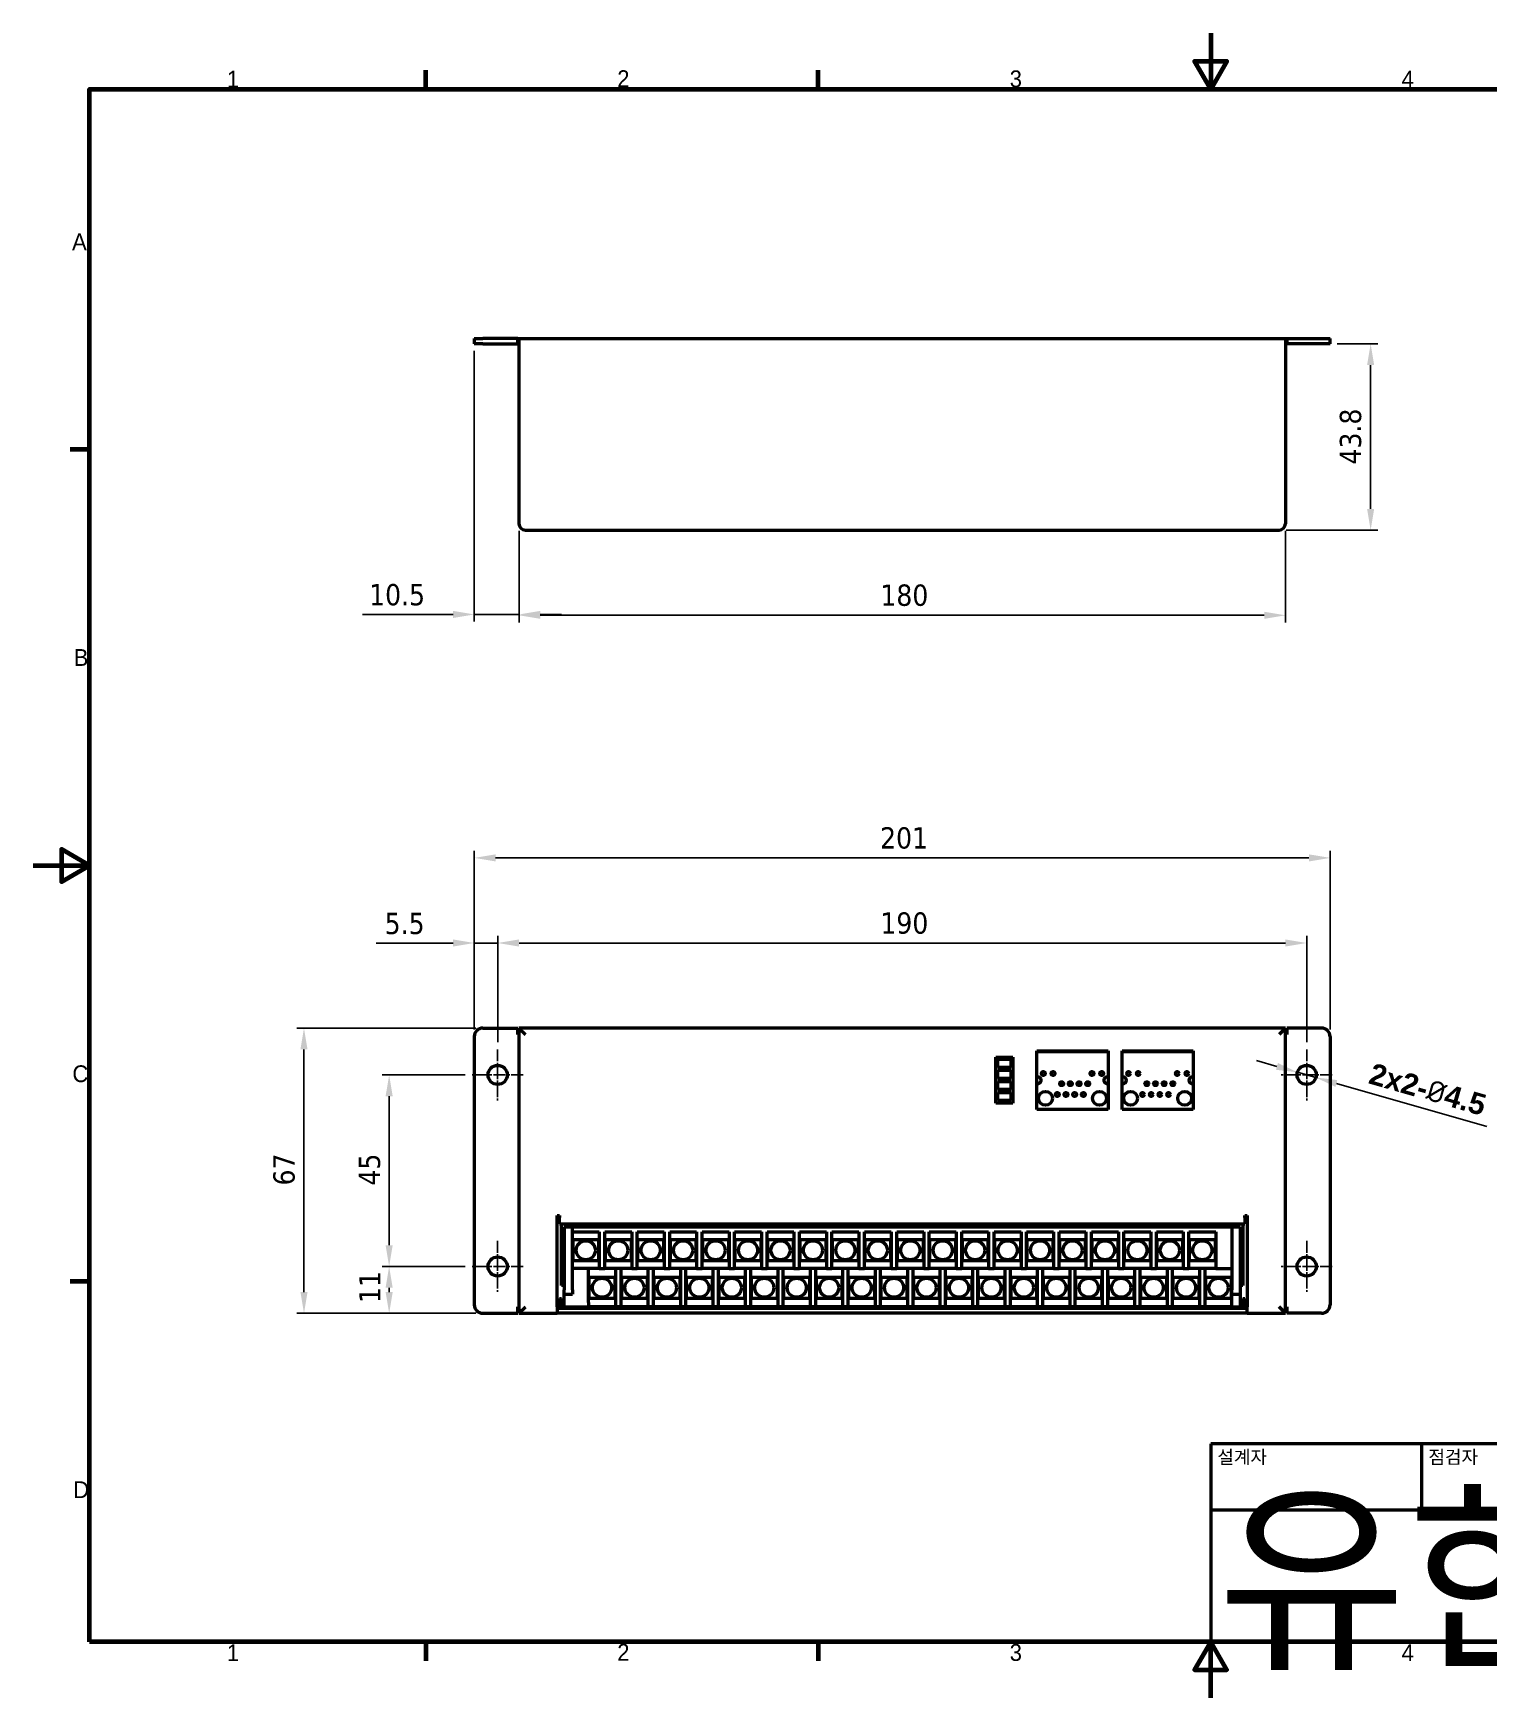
# Model space of a CAD drawing. Header units: millimetres. Extents: x 1765 to 6062, y -417 to 1193.
# Drawn here: x 1765 to 2791, y 20 to 1193 of the extents above; entities that cross this region are included whole.
import ezdxf
from ezdxf.enums import TextEntityAlignment as Align

# ---------------------------------------------------------------- set-up
doc = ezdxf.new("R2018")
doc.units = ezdxf.units.MM
doc.header["$LTSCALE"] = 4
doc.linetypes.add('CENTER2', pattern=[28.575, 19.05, -3.175, 3.175, -3.175])
doc.linetypes.add('CHAIN', pattern=[0.3543, 0.2362, -0.0295, 0.0591, -0.0295])
for name, color, linetype, lineweight in [('경계(ISO)', 7, 'Continuous', 70), ('외형선(ISO)', 7, 'Continuous', 50), ('제목(ISO)', 7, 'Continuous', 50), ('중심 표식(ISO)', 7, 'CENTER2', 25), ('치수(ISO)', 7, 'Continuous', 25)]:
    doc.layers.add(name, color=color, linetype=linetype, lineweight=lineweight)
doc.styles.add('dim', font='', dxfattribs={"height": 15})
doc.styles.get("Standard").update_dxf_attribs({"font": ''})
doc.styles.add('레이블 문자 (JIS)', font='')
doc.styles.add('텍스트 스타일19', font='')
doc.styles.get('dim').set_extended_font_data('Arial', bold=True)
doc.styles.get('Standard').set_extended_font_data('Tahoma')
doc.styles.get('레이블 문자 (JIS)').set_extended_font_data('Gulim')
doc.styles.get('텍스트 스타일19').set_extended_font_data('Tahoma')
doc.dimstyles.new('dim', dxfattribs={"dimtxt": 15, "dimasz": 15, "dimexe": 5, "dimexo": 5, "dimgap": 6, "dimtad": 1, "dimdec": 4, "dimdsep": 46, "dimtxsty": 'Standard', "dimcen": 0.09, "dimclrd": 1, "dimclre": 1, "dimclrt": 256, "dimadec": 4, "dimazin": 2, "dimtfac": 1, "dimtdec": 4, "dimtmove": 0, "dimatfit": 3, "dimfxl": 1, "dimtolj": 1, "dimtzin": 0, "dimarcsym": 0})

# ---------------------------------------------------------------- blocks, each defined once
blk = doc.blocks.new('*D294')
at = {"layer": 'Defpoints', "color": 0}
for p in [(2662.5, 551.6), (2092.5, 476.6), (2662.5, 476.6)]:
    blk.add_point(p, dxfattribs=at)
at = {"layer": '치수(ISO)', "lineweight": -2}
for p, q in [((2092.5, 481.6), (2092.5, 556.6)), ((2107.5, 551.6), (2647.5, 551.6)), ((2662.5, 481.6), (2662.5, 556.6))]:
    blk.add_line(p, q, dxfattribs=at)
at = {"layer": '치수(ISO)'}
for points in [[(2107.5, 554.1), (2107.5, 549.1), (2092.5, 551.6)], [(2647.5, 549.1), (2647.5, 554.1), (2662.5, 551.6)]]:
    blk.add_solid(points, dxfattribs=at)
at = {"layer": '치수(ISO)', "insert": (2362.1, 573.2), "char_height": 15, "attachment_point": 1}
blk.add_mtext('\\A1;190', dxfattribs=at)
blk = doc.blocks.new('*D295')
at = {"layer": 'Defpoints', "color": 0}
for p in [(2076, 551.6), (2076, 485.6), (2092.5, 476.6)]:
    blk.add_point(p, dxfattribs=at)
at = {"layer": '치수(ISO)', "lineweight": -2}
for p, q in [((2061, 551.6), (2006.8, 551.6)), ((2076, 490.6), (2076, 556.6)), ((2092.5, 551.6), (2076, 551.6)), ((2092.5, 481.6), (2092.5, 556.6)), ((2107.5, 551.6), (2122.5, 551.6))]:
    blk.add_line(p, q, dxfattribs=at)
at = {"layer": '치수(ISO)'}
for points in [[(2061, 549.1), (2061, 554.1), (2076, 551.6)], [(2107.5, 554.1), (2107.5, 549.1), (2092.5, 551.6)]]:
    blk.add_solid(points, dxfattribs=at)
at = {"layer": '치수(ISO)', "insert": (2012.8, 572.9), "char_height": 15, "attachment_point": 1}
blk.add_mtext('\\A1;5.5', dxfattribs=at)
blk = doc.blocks.new('*D296')
at = {"layer": 'Defpoints', "color": 0}
for p in [(2074.5, 458.6), (2016, 323.6), (2074.5, 323.6)]:
    blk.add_point(p, dxfattribs=at)
at = {"layer": '치수(ISO)', "lineweight": -2}
for p, q in [((2069.5, 458.6), (2011, 458.6)), ((2016, 443.6), (2016, 338.6)), ((2069.5, 323.6), (2011, 323.6))]:
    blk.add_line(p, q, dxfattribs=at)
at = {"layer": '치수(ISO)'}
for points in [[(2018.5, 443.6), (2013.5, 443.6), (2016, 458.6)], [(2013.5, 338.6), (2018.5, 338.6), (2016, 323.6)]]:
    blk.add_solid(points, dxfattribs=at)
at = {"layer": '치수(ISO)', "insert": (1994.6, 380.6), "char_height": 15, "attachment_point": 1, "rotation": 90}
blk.add_mtext('\\A1;45', dxfattribs=at)
blk = doc.blocks.new('*D297')
at = {"layer": 'Defpoints', "color": 0}
for p in [(2060.2, 323.6), (2016, 290.6), (2082, 290.6)]:
    blk.add_point(p, dxfattribs=at)
at = {"layer": '치수(ISO)', "lineweight": -2}
for p, q in [((2055.2, 323.6), (2011, 323.6)), ((2016, 308.6), (2016, 305.6)), ((2077, 290.6), (2011, 290.6))]:
    blk.add_line(p, q, dxfattribs=at)
at = {"layer": '치수(ISO)'}
for points in [[(2018.5, 308.6), (2013.5, 308.6), (2016, 323.6)], [(2013.5, 305.6), (2018.5, 305.6), (2016, 290.6)]]:
    blk.add_solid(points, dxfattribs=at)
at = {"layer": '치수(ISO)', "insert": (1994.9, 297.8), "char_height": 15, "attachment_point": 1, "rotation": 90}
blk.add_mtext('\\A1;11', dxfattribs=at)
blk = doc.blocks.new('*D298')
at = {"layer": 'Defpoints', "color": 0}
for p in [(2679, 611.6), (2076, 485.6), (2679, 485.6)]:
    blk.add_point(p, dxfattribs=at)
at = {"layer": '치수(ISO)', "lineweight": -2}
for p, q in [((2076, 490.6), (2076, 616.6)), ((2091, 611.6), (2664, 611.6)), ((2679, 490.6), (2679, 616.6))]:
    blk.add_line(p, q, dxfattribs=at)
at = {"layer": '치수(ISO)'}
for points in [[(2091, 614.1), (2091, 609.1), (2076, 611.6)], [(2664, 609.1), (2664, 614.1), (2679, 611.6)]]:
    blk.add_solid(points, dxfattribs=at)
at = {"layer": '치수(ISO)', "insert": (2361.9, 633.2), "char_height": 15, "attachment_point": 1}
blk.add_mtext('\\A1;201', dxfattribs=at)
blk = doc.blocks.new('*D299')
at = {"layer": 'Defpoints', "color": 0}
for p in [(2082, 491.6), (1956, 290.6), (2082, 290.6)]:
    blk.add_point(p, dxfattribs=at)
at = {"layer": '치수(ISO)', "lineweight": -2}
for p, q in [((2077, 491.6), (1951, 491.6)), ((1956, 476.6), (1956, 305.6)), ((2077, 290.6), (1951, 290.6))]:
    blk.add_line(p, q, dxfattribs=at)
at = {"layer": '치수(ISO)'}
for points in [[(1958.5, 476.6), (1953.5, 476.6), (1956, 491.6)], [(1953.5, 305.6), (1958.5, 305.6), (1956, 290.6)]]:
    blk.add_solid(points, dxfattribs=at)
at = {"layer": '치수(ISO)', "insert": (1934.4, 380.7), "char_height": 15, "attachment_point": 1, "rotation": 90}
blk.add_mtext('\\A1;67', dxfattribs=at)
blk = doc.blocks.new('*D300')
at = {"layer": 'Defpoints', "color": 0}
for p in [(2656, 460.5), (2668.9, 456.8)]:
    blk.add_point(p, dxfattribs=at)
at = {"layer": '치수(ISO)', "lineweight": -2}
for p, q in [((2641.5, 464.6), (2627.1, 468.7)), ((2656, 460.5), (2668.9, 456.8)), ((2789.4, 422.2), (2683.4, 452.6))]:
    blk.add_line(p, q, dxfattribs=at)
at = {"layer": '치수(ISO)'}
for points in [[(2640.9, 462.2), (2642.2, 467), (2656, 460.5)], [(2684, 455), (2682.7, 450.2), (2668.9, 456.8)]]:
    blk.add_solid(points, dxfattribs=at)
at = {"layer": '치수(ISO)', "insert": (2709.4, 467.3), "char_height": 15, "attachment_point": 1, "rotation": 343.9988, "style": 'dim'}
blk.add_mtext('\\A1;2x2-{\\fISOCPEUR|b1|i0|c0|p34;%%C}4.5', dxfattribs=at)
blk = doc.blocks.new('*D301')
at = {"layer": 'Defpoints', "color": 0}
for p in [(2107.5, 847.1), (2647.5, 847.1), (2647.5, 782.6)]:
    blk.add_point(p, dxfattribs=at)
at = {"layer": '치수(ISO)', "lineweight": -2}
for p, q in [((2107.5, 842.1), (2107.5, 777.6)), ((2647.5, 842.1), (2647.5, 777.6)), ((2122.5, 782.6), (2632.5, 782.6))]:
    blk.add_line(p, q, dxfattribs=at)
at = {"layer": '치수(ISO)'}
for points in [[(2122.5, 785.1), (2122.5, 780.1), (2107.5, 782.6)], [(2632.5, 780.1), (2632.5, 785.1), (2647.5, 782.6)]]:
    blk.add_solid(points, dxfattribs=at)
at = {"layer": '치수(ISO)', "insert": (2362.1, 804.3), "char_height": 15, "attachment_point": 1}
blk.add_mtext('\\A1;180', dxfattribs=at)
blk = doc.blocks.new('*D302')
at = {"layer": 'Defpoints', "color": 0}
for p in [(2679, 974), (2643, 842.6), (2707.5, 842.6)]:
    blk.add_point(p, dxfattribs=at)
at = {"layer": '치수(ISO)', "lineweight": -2}
for p, q in [((2684, 974), (2712.5, 974)), ((2707.5, 959), (2707.5, 857.6)), ((2648, 842.6), (2712.5, 842.6))]:
    blk.add_line(p, q, dxfattribs=at)
at = {"layer": '치수(ISO)'}
for points in [[(2710, 959), (2705, 959), (2707.5, 974)], [(2705, 857.6), (2710, 857.6), (2707.5, 842.6)]]:
    blk.add_solid(points, dxfattribs=at)
at = {"layer": '치수(ISO)', "insert": (2685.8, 888.9), "char_height": 15, "attachment_point": 1, "rotation": 90}
blk.add_mtext('\\A1;43.8', dxfattribs=at)
blk = doc.blocks.new('*D305')
at = {"layer": 'Defpoints', "color": 0}
for p in [(2076, 974), (2107.5, 847.1), (2107.5, 783.2)]:
    blk.add_point(p, dxfattribs=at)
at = {"layer": '치수(ISO)', "lineweight": -2}
for p, q in [((2076, 969), (2076, 778.2)), ((2107.5, 842.1), (2107.5, 778.2)), ((2061, 783.2), (1997.3, 783.2)), ((2076, 783.2), (2107.5, 783.2)), ((2122.5, 783.2), (2137.5, 783.2))]:
    blk.add_line(p, q, dxfattribs=at)
at = {"layer": '치수(ISO)'}
for points in [[(2061, 780.7), (2061, 785.7), (2076, 783.2)], [(2122.5, 785.7), (2122.5, 780.7), (2107.5, 783.2)]]:
    blk.add_solid(points, dxfattribs=at)
at = {"layer": '치수(ISO)', "insert": (2021.6, 797), "char_height": 15, "attachment_point": 5}
blk.add_mtext('\\A1;10.5', dxfattribs=at)
blk = doc.blocks.new('경계 Default Border')
at = {"layer": '경계(ISO)'}
for p, q in [((70, 287), (70, 290.4)), ((140, 287), (140, 290.4)), ((280, 287), (280, 290.4)), ((350, 287), (350, 290.4)), ((10, 222.75), (6.6, 222.75)), ((410, 222.75), (413.4, 222.75)), ((10, 74.25), (6.6, 74.25)), ((410, 74.25), (413.4, 74.25)), ((70, 10), (70, 6.6)), ((140, 10), (140, 6.6)), ((280, 10), (280, 6.6)), ((350, 10), (350, 6.6))]:
    blk.add_line(p, q, dxfattribs=at)
at = {"layer": '경계(ISO)', "flags": 128}
for points in [[(210, 297), (210, 287), (207.11, 292), (212.89, 292), (210, 287)], [(10, 10), (10, 287), (410, 287), (410, 10), (10, 10)], [(0, 148.5), (10, 148.5), (5, 151.39), (5, 145.61), (10, 148.5)], [(420, 148.5), (410, 148.5), (415, 151.39), (415, 145.61), (410, 148.5)], [(210, 0), (210, 10), (207.11, 5), (212.89, 5), (210, 10)]]:
    blk.add_lwpolyline(points, dxfattribs=at)
at = {"layer": '경계(ISO)', "char_height": 3, "attachment_point": 7, "style": '레이블 문자 (JIS)'}
for s, insert in [('1', (34.54, 287.33)), ('2', (104.15, 287.4)), ('3', (174.15, 287.33)), ('4', (244.04, 287.33)), ('5', (314.13, 287.33)), ('6', (384.15, 287.33)), ('A', (6.91, 258.29)), ('A', (410.71, 258.29)), ('B', (7.21, 184.12)), ('B', (411.01, 184.12)), ('C', (6.97, 109.8)), ('C', (410.77, 109.8)), ('D', (7.12, 35.62)), ('D', (410.92, 35.62)), ('1', (34.54, 6.53)), ('2', (104.15, 6.6)), ('3', (174.15, 6.53)), ('4', (244.04, 6.53)), ('5', (314.13, 6.53)), ('6', (384.15, 6.53))]:
    blk.add_mtext(s, dxfattribs=dict(at, insert=insert))
blk = doc.blocks.new('제목 블록 ISO')
at = {"layer": '제목(ISO)'}
for p, q in [((270.07, 130), (100.07, 130)), ((100.07, 130), (100.07, 100)), ((132.07, 120), (132.07, 130)), ((100.07, 120), (270.07, 120)), ((100.07, 100), (270.07, 100))]:
    blk.add_line(p, q, dxfattribs=at)
at = {"layer": '제목(ISO)', "style": '텍스트 스타일19'}
for s, p in [('설계자', (101.07, 129)), ('점검자', (133.07, 129))]:
    blk.add_text(s, height=2, dxfattribs=at).set_placement(p, align=Align.TOP_LEFT)
at = {"layer": '제목(ISO)', "lineweight": 30, "flags": 104}
for tag, height, p in [('점검자', 3.5, (133.07, 121)), ('엔지니어링_승인자', 3.5, (158.07, 121)), ('작성자', 2.49, (100.84, 122.53)), ('작성_날짜', 2.49, (220.89, 121.88))]:
    blk.add_attdef(tag, text='', height=height, dxfattribs=at).set_placement(p, align=Align.BOTTOM_LEFT)
blk.add_attdef('엔지니어링_승인_날짜', text='', height=2.49, dxfattribs=at).set_placement((196.07, 121), align=Align.BOTTOM_RIGHT)
for tag, p in [('제목', (222.57, 115)), ('회사', (137.41, 109.96)), ('리비전_번호', (242.57, 103.5))]:
    blk.add_attdef(tag, text='', height=3.5, dxfattribs=at).set_placement(p, align=Align.MIDDLE_CENTER)
blk.add_attdef('부품_번호', text='', height=3.5, dxfattribs=at).set_placement((176.07, 105), align=Align.MIDDLE_LEFT)

msp = doc.modelspace()

# ---------------------------------------------------------------- linework, layer by layer
at = {"layer": '외형선(ISO)', "color": 0}
for p, q in [((2075.95029, 977.61445), (2081.95029, 977.61445)), ((2075.95029, 977.61445), (2075.95029, 974.01445)), ((2081.95029, 974.01445), (2075.95029, 974.01445)), ((2106.55029, 977.61445), (2081.95029, 977.61445)), ((2081.95029, 974.01445), (2106.55029, 974.01445)), ((2106.55029, 977.61445), (2107.45029, 977.61445)), ((2106.55029, 974.01445), (2106.55029, 977.61445)), ((2107.45029, 974.01445), (2106.55029, 974.01445)), ((2107.45029, 977.61445), (2107.45029, 847.11445)), ((2107.45029, 977.61445), (2647.45029, 977.61445)), ((2647.45029, 977.61445), (2648.35029, 977.61445)), ((2647.45029, 977.61445), (2647.45029, 847.11445)), ((2648.35029, 974.01445), (2647.45029, 974.01445)), ((2648.35029, 977.61445), (2672.95029, 977.61445)), ((2648.35029, 977.61445), (2648.35029, 974.01445)), ((2672.95029, 974.01445), (2648.35029, 974.01445)), ((2672.95029, 977.61445), (2678.95029, 977.61445)), ((2678.95029, 974.01445), (2672.95029, 974.01445)), ((2678.95029, 974.01445), (2678.95029, 977.61445)), ((2111.95029, 842.61445), (2642.95029, 842.61445)), ((2075.95029, 485.61445), (2075.95029, 296.61445)), ((2081.95029, 491.61445), (2106.55029, 491.61445)), ((2106.55029, 487.11445), (2106.55029, 491.61445)), ((2107.45029, 487.11445), (2106.55029, 487.11445)), ((2107.45029, 491.61445), (2107.45029, 290.61445)), ((2107.45029, 491.61445), (2111.95029, 487.11445)), ((2647.45029, 491.61445), (2107.45029, 491.61445)), ((2647.45029, 491.61445), (2642.95029, 487.11445)), ((2647.45029, 290.61445), (2647.45029, 491.61445)), ((2648.35029, 487.11445), (2647.45029, 487.11445)), ((2672.95029, 491.61445), (2648.35029, 491.61445)), ((2648.35029, 491.61445), (2648.35029, 487.11445)), ((2678.95029, 485.61445), (2678.95029, 296.61445)), ((2443.45029, 471.15445), (2455.45029, 471.15445)), ((2443.45029, 438.75445), (2443.45029, 471.15445)), ((2444.80029, 469.65445), (2454.10029, 469.65445)), ((2444.80029, 463.95445), (2444.80029, 469.65445)), ((2454.10029, 469.65445), (2454.10029, 463.95445)), ((2455.45029, 471.15445), (2455.45029, 438.75445)), ((2472.40029, 475.65445), (2522.50029, 475.65445)), ((2472.40029, 434.25445), (2472.40029, 475.65445)), ((2472.40029, 475.11445), (2522.50029, 475.11445)), ((2522.50029, 475.65445), (2522.50029, 434.25445)), ((2532.40029, 475.65445), (2582.50029, 475.65445)), ((2532.40029, 434.25445), (2532.40029, 475.65445)), ((2532.40029, 475.11445), (2582.50029, 475.11445)), ((2582.50029, 475.65445), (2582.50029, 434.25445)), ((2454.10029, 463.95445), (2444.80029, 463.95445)), ((2444.80029, 461.85445), (2454.10029, 461.85445)), ((2444.80029, 456.15445), (2444.80029, 461.85445)), ((2454.10029, 461.85445), (2454.10029, 456.15445)), ((2454.10029, 456.15445), (2444.80029, 456.15445)), ((2444.80029, 454.05445), (2454.10029, 454.05445)), ((2444.80029, 448.35445), (2444.80029, 454.05445)), ((2454.10029, 448.35445), (2444.80029, 448.35445)), ((2444.80029, 446.25445), (2454.10029, 446.25445)), ((2444.80029, 440.55445), (2444.80029, 446.25445)), ((2454.10029, 454.05445), (2454.10029, 448.35445)), ((2454.10029, 446.25445), (2454.10029, 440.55445)), ((2455.45029, 438.75445), (2443.45029, 438.75445)), ((2454.10029, 440.55445), (2444.80029, 440.55445)), ((2522.50029, 434.25445), (2472.40029, 434.25445)), ((2582.50029, 434.25445), (2532.40029, 434.25445)), ((2134.45029, 359.61445), (2135.95029, 359.61445)), ((2134.45029, 295.11445), (2134.45029, 359.61445)), ((2135.95029, 359.61445), (2135.95029, 358.11445)), ((2135.95029, 353.61445), (2135.95029, 358.11445)), ((2135.95029, 353.61445), (2618.95029, 353.61445)), ((2137.45029, 310.11445), (2137.45029, 353.61445)), ((2617.45029, 353.61445), (2617.45029, 310.11445)), ((2618.95029, 358.11445), (2618.95029, 359.61445)), ((2618.95029, 359.61445), (2620.45029, 359.61445)), ((2618.95029, 358.11445), (2618.95029, 353.61445)), ((2620.45029, 359.61445), (2620.45029, 295.11445)), ((2139.26529, 351.51445), (2139.26529, 307.11445)), ((2139.26529, 351.51445), (2145.11529, 351.51445)), ((2145.11529, 307.11445), (2145.11529, 351.51445)), ((2145.11529, 351.51445), (2609.78529, 351.51445)), ((2145.11529, 347.91445), (2164.01529, 347.91445)), ((2145.56529, 342.51445), (2163.56529, 342.51445)), ((2145.56529, 327.51445), (2145.56529, 342.51445)), ((2163.56529, 342.51445), (2163.56529, 327.51445)), ((2164.01529, 347.91445), (2164.01529, 322.11445)), ((2167.97529, 322.11445), (2167.97529, 347.91445)), ((2167.97529, 347.91445), (2186.87529, 347.91445)), ((2168.42529, 342.51445), (2186.42529, 342.51445)), ((2168.42529, 327.51445), (2168.42529, 342.51445)), ((2186.42529, 342.51445), (2186.42529, 327.51445)), ((2186.87529, 347.91445), (2186.87529, 322.11445)), ((2190.83529, 322.11445), (2190.83529, 347.91445)), ((2190.83529, 347.91445), (2209.73529, 347.91445)), ((2191.28529, 342.51445), (2209.28529, 342.51445)), ((2191.28529, 327.51445), (2191.28529, 342.51445)), ((2209.28529, 342.51445), (2209.28529, 327.51445)), ((2209.73529, 347.91445), (2209.73529, 322.11445)), ((2213.69529, 322.11445), (2213.69529, 347.91445)), ((2213.69529, 347.91445), (2232.59529, 347.91445)), ((2214.14529, 342.51445), (2232.14529, 342.51445)), ((2214.14529, 327.51445), (2214.14529, 342.51445)), ((2232.14529, 342.51445), (2232.14529, 327.51445)), ((2232.59529, 347.91445), (2232.59529, 322.11445)), ((2236.55529, 322.11445), (2236.55529, 347.91445)), ((2236.55529, 347.91445), (2255.45529, 347.91445)), ((2237.00529, 342.51445), (2255.00529, 342.51445)), ((2237.00529, 327.51445), (2237.00529, 342.51445)), ((2255.00529, 342.51445), (2255.00529, 327.51445)), ((2255.45529, 347.91445), (2255.45529, 322.11445)), ((2259.41529, 322.11445), (2259.41529, 347.91445)), ((2259.41529, 347.91445), (2278.31529, 347.91445)), ((2259.86529, 342.51445), (2277.86529, 342.51445)), ((2259.86529, 327.51445), (2259.86529, 342.51445)), ((2277.86529, 342.51445), (2277.86529, 327.51445)), ((2278.31529, 347.91445), (2278.31529, 322.11445)), ((2282.27529, 322.11445), (2282.27529, 347.91445)), ((2282.27529, 347.91445), (2301.17529, 347.91445)), ((2282.72529, 342.51445), (2300.72529, 342.51445)), ((2282.72529, 327.51445), (2282.72529, 342.51445)), ((2300.72529, 342.51445), (2300.72529, 327.51445)), ((2301.17529, 347.91445), (2301.17529, 322.11445)), ((2305.13529, 322.11445), (2305.13529, 347.91445)), ((2305.13529, 347.91445), (2324.03529, 347.91445)), ((2305.58529, 342.51445), (2323.58529, 342.51445)), ((2305.58529, 327.51445), (2305.58529, 342.51445)), ((2323.58529, 342.51445), (2323.58529, 327.51445)), ((2324.03529, 347.91445), (2324.03529, 322.11445)), ((2327.99529, 322.11445), (2327.99529, 347.91445)), ((2327.99529, 347.91445), (2346.89529, 347.91445)), ((2328.44529, 342.51445), (2346.44529, 342.51445)), ((2328.44529, 327.51445), (2328.44529, 342.51445)), ((2346.44529, 342.51445), (2346.44529, 327.51445)), ((2346.89529, 347.91445), (2346.89529, 322.11445)), ((2350.85529, 322.11445), (2350.85529, 347.91445)), ((2350.85529, 347.91445), (2369.75529, 347.91445)), ((2351.30529, 342.51445), (2369.30529, 342.51445)), ((2351.30529, 327.51445), (2351.30529, 342.51445)), ((2369.30529, 342.51445), (2369.30529, 327.51445)), ((2369.75529, 347.91445), (2369.75529, 322.11445)), ((2373.71529, 322.11445), (2373.71529, 347.91445)), ((2373.71529, 347.91445), (2392.61529, 347.91445)), ((2374.16529, 342.51445), (2392.16529, 342.51445)), ((2374.16529, 327.51445), (2374.16529, 342.51445)), ((2392.16529, 342.51445), (2392.16529, 327.51445)), ((2392.61529, 347.91445), (2392.61529, 322.11445)), ((2396.57529, 322.11445), (2396.57529, 347.91445)), ((2396.57529, 347.91445), (2415.47529, 347.91445)), ((2397.02529, 342.51445), (2415.02529, 342.51445)), ((2397.02529, 327.51445), (2397.02529, 342.51445)), ((2415.02529, 342.51445), (2415.02529, 327.51445)), ((2415.47529, 347.91445), (2415.47529, 322.11445)), ((2419.43529, 322.11445), (2419.43529, 347.91445)), ((2419.43529, 347.91445), (2438.33529, 347.91445)), ((2419.88529, 342.51445), (2437.88529, 342.51445)), ((2419.88529, 327.51445), (2419.88529, 342.51445)), ((2437.88529, 342.51445), (2437.88529, 327.51445)), ((2438.33529, 347.91445), (2438.33529, 322.11445)), ((2442.29529, 322.11445), (2442.29529, 347.91445)), ((2442.29529, 347.91445), (2461.19529, 347.91445)), ((2442.74529, 342.51445), (2460.74529, 342.51445)), ((2442.74529, 327.51445), (2442.74529, 342.51445)), ((2460.74529, 342.51445), (2460.74529, 327.51445)), ((2461.19529, 347.91445), (2461.19529, 322.11445)), ((2465.15529, 322.11445), (2465.15529, 347.91445)), ((2465.15529, 347.91445), (2484.05529, 347.91445)), ((2465.60529, 342.51445), (2483.60529, 342.51445)), ((2465.60529, 327.51445), (2465.60529, 342.51445)), ((2483.60529, 342.51445), (2483.60529, 327.51445)), ((2484.05529, 347.91445), (2484.05529, 322.11445)), ((2488.01529, 322.11445), (2488.01529, 347.91445)), ((2488.01529, 347.91445), (2506.91529, 347.91445)), ((2488.46529, 342.51445), (2506.46529, 342.51445)), ((2488.46529, 327.51445), (2488.46529, 342.51445)), ((2506.46529, 342.51445), (2506.46529, 327.51445)), ((2506.91529, 347.91445), (2506.91529, 322.11445)), ((2510.87529, 322.11445), (2510.87529, 347.91445)), ((2510.87529, 347.91445), (2529.77529, 347.91445)), ((2511.32529, 342.51445), (2529.32529, 342.51445)), ((2511.32529, 327.51445), (2511.32529, 342.51445)), ((2529.32529, 342.51445), (2529.32529, 327.51445)), ((2529.77529, 347.91445), (2529.77529, 322.11445)), ((2533.73529, 322.11445), (2533.73529, 347.91445)), ((2533.73529, 347.91445), (2552.63529, 347.91445)), ((2534.18529, 342.51445), (2552.18529, 342.51445)), ((2534.18529, 327.51445), (2534.18529, 342.51445)), ((2552.18529, 342.51445), (2552.18529, 327.51445)), ((2552.63529, 347.91445), (2552.63529, 322.11445)), ((2556.59529, 322.11445), (2556.59529, 347.91445)), ((2556.59529, 347.91445), (2575.49529, 347.91445)), ((2557.04529, 342.51445), (2575.04529, 342.51445)), ((2557.04529, 327.51445), (2557.04529, 342.51445)), ((2575.04529, 342.51445), (2575.04529, 327.51445)), ((2575.49529, 347.91445), (2575.49529, 322.11445)), ((2579.45529, 322.11445), (2579.45529, 347.91445)), ((2579.45529, 347.91445), (2598.35529, 347.91445)), ((2579.90529, 342.51445), (2597.90529, 342.51445)), ((2579.90529, 327.51445), (2579.90529, 342.51445)), ((2597.90529, 342.51445), (2597.90529, 327.51445)), ((2598.35529, 347.91445), (2598.35529, 322.11445)), ((2609.78529, 351.51445), (2609.78529, 307.11445)), ((2609.78529, 351.51445), (2615.63529, 351.51445)), ((2615.63529, 351.51445), (2615.63529, 307.11445)), ((2164.01529, 322.11445), (2145.11529, 322.11445)), ((2163.56529, 327.51445), (2145.56529, 327.51445)), ((2156.54529, 298.11445), (2156.54529, 322.11445)), ((2164.01529, 322.11445), (2167.97529, 322.11445)), ((2186.87529, 322.11445), (2167.97529, 322.11445)), ((2186.42529, 327.51445), (2168.42529, 327.51445)), ((2175.44529, 322.11445), (2175.44529, 295.11445)), ((2179.40529, 295.11445), (2179.40529, 322.11445)), ((2186.87529, 322.11445), (2190.83529, 322.11445)), ((2209.73529, 322.11445), (2190.83529, 322.11445)), ((2209.28529, 327.51445), (2191.28529, 327.51445)), ((2198.30529, 322.11445), (2198.30529, 295.11445)), ((2202.26529, 295.11445), (2202.26529, 322.11445)), ((2209.73529, 322.11445), (2213.69529, 322.11445)), ((2232.59529, 322.11445), (2213.69529, 322.11445)), ((2232.14529, 327.51445), (2214.14529, 327.51445)), ((2221.16529, 322.11445), (2221.16529, 295.11445)), ((2225.12529, 295.11445), (2225.12529, 322.11445)), ((2232.59529, 322.11445), (2236.55529, 322.11445)), ((2255.45529, 322.11445), (2236.55529, 322.11445)), ((2255.00529, 327.51445), (2237.00529, 327.51445)), ((2244.02529, 322.11445), (2244.02529, 295.11445)), ((2247.98529, 295.11445), (2247.98529, 322.11445)), ((2255.45529, 322.11445), (2259.41529, 322.11445)), ((2278.31529, 322.11445), (2259.41529, 322.11445)), ((2277.86529, 327.51445), (2259.86529, 327.51445)), ((2266.88529, 322.11445), (2266.88529, 295.11445)), ((2270.84529, 295.11445), (2270.84529, 322.11445)), ((2278.31529, 322.11445), (2282.27529, 322.11445)), ((2301.17529, 322.11445), (2282.27529, 322.11445)), ((2300.72529, 327.51445), (2282.72529, 327.51445)), ((2289.74529, 322.11445), (2289.74529, 295.11445)), ((2293.70529, 295.11445), (2293.70529, 322.11445)), ((2301.17529, 322.11445), (2305.13529, 322.11445)), ((2324.03529, 322.11445), (2305.13529, 322.11445)), ((2323.58529, 327.51445), (2305.58529, 327.51445)), ((2312.60529, 322.11445), (2312.60529, 295.11445)), ((2316.56529, 295.11445), (2316.56529, 322.11445)), ((2324.03529, 322.11445), (2327.99529, 322.11445)), ((2346.89529, 322.11445), (2327.99529, 322.11445)), ((2346.44529, 327.51445), (2328.44529, 327.51445)), ((2335.46529, 322.11445), (2335.46529, 295.11445)), ((2339.42529, 295.11445), (2339.42529, 322.11445)), ((2346.89529, 322.11445), (2350.85529, 322.11445)), ((2369.75529, 322.11445), (2350.85529, 322.11445)), ((2369.30529, 327.51445), (2351.30529, 327.51445)), ((2358.32529, 322.11445), (2358.32529, 295.11445)), ((2362.28529, 295.11445), (2362.28529, 322.11445)), ((2369.75529, 322.11445), (2373.71529, 322.11445)), ((2392.61529, 322.11445), (2373.71529, 322.11445)), ((2392.16529, 327.51445), (2374.16529, 327.51445)), ((2381.18529, 322.11445), (2381.18529, 295.11445)), ((2385.14529, 295.11445), (2385.14529, 322.11445)), ((2392.61529, 322.11445), (2396.57529, 322.11445)), ((2415.47529, 322.11445), (2396.57529, 322.11445)), ((2415.02529, 327.51445), (2397.02529, 327.51445)), ((2404.04529, 322.11445), (2404.04529, 295.11445)), ((2408.00529, 295.11445), (2408.00529, 322.11445)), ((2415.47529, 322.11445), (2419.43529, 322.11445)), ((2438.33529, 322.11445), (2419.43529, 322.11445)), ((2437.88529, 327.51445), (2419.88529, 327.51445)), ((2426.90529, 322.11445), (2426.90529, 295.11445)), ((2430.86529, 295.11445), (2430.86529, 322.11445)), ((2438.33529, 322.11445), (2442.29529, 322.11445)), ((2461.19529, 322.11445), (2442.29529, 322.11445)), ((2460.74529, 327.51445), (2442.74529, 327.51445)), ((2449.76529, 322.11445), (2449.76529, 295.11445)), ((2453.72529, 295.11445), (2453.72529, 322.11445)), ((2461.19529, 322.11445), (2465.15529, 322.11445)), ((2484.05529, 322.11445), (2465.15529, 322.11445)), ((2483.60529, 327.51445), (2465.60529, 327.51445)), ((2472.62529, 322.11445), (2472.62529, 295.11445)), ((2476.58529, 295.11445), (2476.58529, 322.11445)), ((2484.05529, 322.11445), (2488.01529, 322.11445)), ((2506.91529, 322.11445), (2488.01529, 322.11445)), ((2506.46529, 327.51445), (2488.46529, 327.51445)), ((2495.48529, 322.11445), (2495.48529, 295.11445)), ((2499.44529, 295.11445), (2499.44529, 322.11445)), ((2506.91529, 322.11445), (2510.87529, 322.11445)), ((2529.77529, 322.11445), (2510.87529, 322.11445)), ((2529.32529, 327.51445), (2511.32529, 327.51445)), ((2518.34529, 322.11445), (2518.34529, 295.11445)), ((2522.30529, 295.11445), (2522.30529, 322.11445)), ((2529.77529, 322.11445), (2533.73529, 322.11445)), ((2552.63529, 322.11445), (2533.73529, 322.11445)), ((2552.18529, 327.51445), (2534.18529, 327.51445)), ((2541.20529, 322.11445), (2541.20529, 295.11445)), ((2545.16529, 295.11445), (2545.16529, 322.11445)), ((2552.63529, 322.11445), (2556.59529, 322.11445)), ((2575.49529, 322.11445), (2556.59529, 322.11445)), ((2575.04529, 327.51445), (2557.04529, 327.51445)), ((2564.06529, 322.11445), (2564.06529, 295.11445)), ((2568.02529, 295.11445), (2568.02529, 322.11445)), ((2575.49529, 322.11445), (2579.45529, 322.11445)), ((2598.35529, 322.11445), (2579.45529, 322.11445)), ((2597.90529, 327.51445), (2579.90529, 327.51445)), ((2586.92529, 322.11445), (2586.92529, 295.11445)), ((2590.88529, 295.11445), (2590.88529, 322.11445)), ((2598.35529, 322.11445), (2609.78529, 322.11445)), ((2139.26529, 310.11445), (2137.45029, 310.11445)), ((2139.26529, 304.11445), (2139.26529, 307.11445)), ((2145.11529, 307.11445), (2145.11529, 304.11445)), ((2156.99529, 301.11445), (2156.99529, 316.11445)), ((2156.99529, 316.11445), (2174.99529, 316.11445)), ((2174.99529, 316.11445), (2174.99529, 301.11445)), ((2179.85529, 301.11445), (2179.85529, 316.11445)), ((2179.85529, 316.11445), (2197.85529, 316.11445)), ((2197.85529, 316.11445), (2197.85529, 301.11445)), ((2202.71529, 301.11445), (2202.71529, 316.11445)), ((2202.71529, 316.11445), (2220.71529, 316.11445)), ((2220.71529, 316.11445), (2220.71529, 301.11445)), ((2225.57529, 301.11445), (2225.57529, 316.11445)), ((2225.57529, 316.11445), (2243.57529, 316.11445)), ((2243.57529, 316.11445), (2243.57529, 301.11445)), ((2248.43529, 301.11445), (2248.43529, 316.11445)), ((2248.43529, 316.11445), (2266.43529, 316.11445)), ((2266.43529, 316.11445), (2266.43529, 301.11445)), ((2271.29529, 301.11445), (2271.29529, 316.11445)), ((2271.29529, 316.11445), (2289.29529, 316.11445)), ((2289.29529, 316.11445), (2289.29529, 301.11445)), ((2294.15529, 301.11445), (2294.15529, 316.11445)), ((2294.15529, 316.11445), (2312.15529, 316.11445)), ((2312.15529, 316.11445), (2312.15529, 301.11445)), ((2317.01529, 301.11445), (2317.01529, 316.11445)), ((2317.01529, 316.11445), (2335.01529, 316.11445)), ((2335.01529, 316.11445), (2335.01529, 301.11445)), ((2339.87529, 301.11445), (2339.87529, 316.11445)), ((2339.87529, 316.11445), (2357.87529, 316.11445)), ((2357.87529, 316.11445), (2357.87529, 301.11445)), ((2362.73529, 301.11445), (2362.73529, 316.11445)), ((2362.73529, 316.11445), (2380.73529, 316.11445)), ((2380.73529, 316.11445), (2380.73529, 301.11445)), ((2385.59529, 301.11445), (2385.59529, 316.11445)), ((2385.59529, 316.11445), (2403.59529, 316.11445)), ((2403.59529, 316.11445), (2403.59529, 301.11445)), ((2408.45529, 301.11445), (2408.45529, 316.11445)), ((2408.45529, 316.11445), (2426.45529, 316.11445)), ((2426.45529, 316.11445), (2426.45529, 301.11445)), ((2431.31529, 301.11445), (2431.31529, 316.11445)), ((2431.31529, 316.11445), (2449.31529, 316.11445)), ((2449.31529, 316.11445), (2449.31529, 301.11445)), ((2454.17529, 301.11445), (2454.17529, 316.11445)), ((2454.17529, 316.11445), (2472.17529, 316.11445)), ((2472.17529, 316.11445), (2472.17529, 301.11445)), ((2477.03529, 301.11445), (2477.03529, 316.11445)), ((2477.03529, 316.11445), (2495.03529, 316.11445)), ((2495.03529, 316.11445), (2495.03529, 301.11445)), ((2499.89529, 301.11445), (2499.89529, 316.11445)), ((2499.89529, 316.11445), (2517.89529, 316.11445)), ((2517.89529, 316.11445), (2517.89529, 301.11445)), ((2522.75529, 301.11445), (2522.75529, 316.11445)), ((2522.75529, 316.11445), (2540.75529, 316.11445)), ((2540.75529, 316.11445), (2540.75529, 301.11445)), ((2545.61529, 301.11445), (2545.61529, 316.11445)), ((2545.61529, 316.11445), (2563.61529, 316.11445)), ((2563.61529, 316.11445), (2563.61529, 301.11445)), ((2568.47529, 301.11445), (2568.47529, 316.11445)), ((2568.47529, 316.11445), (2586.47529, 316.11445)), ((2586.47529, 316.11445), (2586.47529, 301.11445)), ((2591.33529, 301.11445), (2591.33529, 316.11445)), ((2591.33529, 316.11445), (2609.33529, 316.11445)), ((2609.33529, 316.11445), (2609.33529, 301.11445)), ((2609.78529, 304.11445), (2609.78529, 307.11445)), ((2617.45029, 310.11445), (2615.63529, 310.11445)), ((2615.63529, 307.11445), (2615.63529, 304.11445)), ((2106.55029, 295.11445), (2107.45029, 295.11445)), ((2106.55029, 290.61445), (2106.55029, 295.11445)), ((2107.45029, 290.61445), (2111.95029, 295.11445)), ((2134.45029, 295.11445), (2135.95029, 295.11445)), ((2134.45029, 295.11445), (2134.45029, 290.61445)), ((2134.45029, 294.21445), (2620.45029, 294.21445)), ((2135.95029, 295.11445), (2135.95029, 301.11445)), ((2135.95029, 301.11445), (2137.45029, 301.11445)), ((2137.45029, 301.11445), (2137.45029, 298.71445)), ((2137.45029, 298.71445), (2139.26529, 298.71445)), ((2137.45029, 298.71445), (2137.45029, 295.11445)), ((2139.26529, 295.11445), (2137.45029, 295.11445)), ((2139.26529, 304.11445), (2145.11529, 304.11445)), ((2139.26529, 298.11445), (2139.26529, 304.11445)), ((2139.26529, 295.11445), (2139.26529, 298.11445)), ((2139.26529, 295.11445), (2156.54529, 295.11445)), ((2156.54529, 298.11445), (2156.54529, 295.11445)), ((2175.44529, 295.11445), (2156.54529, 295.11445)), ((2174.99529, 301.11445), (2156.99529, 301.11445)), ((2179.40529, 295.11445), (2175.44529, 295.11445)), ((2198.30529, 295.11445), (2179.40529, 295.11445)), ((2197.85529, 301.11445), (2179.85529, 301.11445)), ((2202.26529, 295.11445), (2198.30529, 295.11445)), ((2221.16529, 295.11445), (2202.26529, 295.11445)), ((2220.71529, 301.11445), (2202.71529, 301.11445)), ((2225.12529, 295.11445), (2221.16529, 295.11445)), ((2244.02529, 295.11445), (2225.12529, 295.11445)), ((2243.57529, 301.11445), (2225.57529, 301.11445)), ((2247.98529, 295.11445), (2244.02529, 295.11445)), ((2266.88529, 295.11445), (2247.98529, 295.11445)), ((2266.43529, 301.11445), (2248.43529, 301.11445)), ((2270.84529, 295.11445), (2266.88529, 295.11445)), ((2289.74529, 295.11445), (2270.84529, 295.11445)), ((2289.29529, 301.11445), (2271.29529, 301.11445)), ((2293.70529, 295.11445), (2289.74529, 295.11445)), ((2312.60529, 295.11445), (2293.70529, 295.11445)), ((2312.15529, 301.11445), (2294.15529, 301.11445)), ((2316.56529, 295.11445), (2312.60529, 295.11445)), ((2335.46529, 295.11445), (2316.56529, 295.11445)), ((2335.01529, 301.11445), (2317.01529, 301.11445)), ((2339.42529, 295.11445), (2335.46529, 295.11445)), ((2358.32529, 295.11445), (2339.42529, 295.11445)), ((2357.87529, 301.11445), (2339.87529, 301.11445)), ((2362.28529, 295.11445), (2358.32529, 295.11445)), ((2381.18529, 295.11445), (2362.28529, 295.11445)), ((2380.73529, 301.11445), (2362.73529, 301.11445)), ((2385.14529, 295.11445), (2381.18529, 295.11445)), ((2404.04529, 295.11445), (2385.14529, 295.11445)), ((2403.59529, 301.11445), (2385.59529, 301.11445)), ((2408.00529, 295.11445), (2404.04529, 295.11445)), ((2426.90529, 295.11445), (2408.00529, 295.11445)), ((2426.45529, 301.11445), (2408.45529, 301.11445)), ((2430.86529, 295.11445), (2426.90529, 295.11445)), ((2449.76529, 295.11445), (2430.86529, 295.11445)), ((2449.31529, 301.11445), (2431.31529, 301.11445)), ((2453.72529, 295.11445), (2449.76529, 295.11445)), ((2472.62529, 295.11445), (2453.72529, 295.11445)), ((2472.17529, 301.11445), (2454.17529, 301.11445)), ((2476.58529, 295.11445), (2472.62529, 295.11445)), ((2495.48529, 295.11445), (2476.58529, 295.11445)), ((2495.03529, 301.11445), (2477.03529, 301.11445)), ((2499.44529, 295.11445), (2495.48529, 295.11445)), ((2518.34529, 295.11445), (2499.44529, 295.11445)), ((2517.89529, 301.11445), (2499.89529, 301.11445)), ((2522.30529, 295.11445), (2518.34529, 295.11445)), ((2541.20529, 295.11445), (2522.30529, 295.11445)), ((2540.75529, 301.11445), (2522.75529, 301.11445)), ((2545.16529, 295.11445), (2541.20529, 295.11445)), ((2564.06529, 295.11445), (2545.16529, 295.11445)), ((2563.61529, 301.11445), (2545.61529, 301.11445)), ((2568.02529, 295.11445), (2564.06529, 295.11445)), ((2586.92529, 295.11445), (2568.02529, 295.11445)), ((2586.47529, 301.11445), (2568.47529, 301.11445)), ((2590.88529, 295.11445), (2586.92529, 295.11445)), ((2609.78529, 295.11445), (2590.88529, 295.11445)), ((2609.33529, 301.11445), (2591.33529, 301.11445)), ((2609.78529, 298.11445), (2609.78529, 304.11445)), ((2609.78529, 304.11445), (2615.63529, 304.11445)), ((2609.78529, 295.11445), (2609.78529, 298.11445)), ((2609.78529, 295.11445), (2615.63529, 295.11445)), ((2615.63529, 304.11445), (2615.63529, 298.11445)), ((2615.63529, 298.71445), (2617.45029, 298.71445)), ((2615.63529, 298.11445), (2615.63529, 295.11445)), ((2617.45029, 295.11445), (2615.63529, 295.11445)), ((2617.45029, 298.71445), (2617.45029, 301.11445)), ((2617.45029, 301.11445), (2618.95029, 301.11445)), ((2617.45029, 295.11445), (2617.45029, 298.71445)), ((2618.95029, 301.11445), (2618.95029, 295.11445)), ((2618.95029, 295.11445), (2620.45029, 295.11445)), ((2620.45029, 290.61445), (2620.45029, 295.11445)), ((2647.45029, 290.61445), (2642.95029, 295.11445)), ((2647.45029, 295.11445), (2648.35029, 295.11445)), ((2648.35029, 295.11445), (2648.35029, 290.61445)), ((2081.95029, 290.61445), (2106.55029, 290.61445)), ((2107.45029, 290.61445), (2134.45029, 290.61445)), ((2620.45029, 290.61445), (2134.45029, 290.61445)), ((2620.45029, 290.61445), (2647.45029, 290.61445)), ((2672.95029, 290.61445), (2648.35029, 290.61445))]:
    msp.add_line(p, q, dxfattribs=at)
for centre, radius in [((2092.45029, 458.61445), 6.75), ((2476.87029, 459.63445), 1.335), ((2483.74029, 459.63445), 1.335), ((2511.16029, 459.63445), 1.335), ((2518.03029, 459.63445), 1.335), ((2536.87029, 459.63445), 1.335), ((2543.74029, 459.63445), 1.335), ((2571.16029, 459.63445), 1.335), ((2578.03029, 459.63445), 1.335), ((2662.45029, 458.61445), 6.75), ((2478.40029, 442.11445), 4.875), ((2486.74029, 444.78445), 1.335), ((2489.80029, 452.40445), 1.335), ((2492.86029, 444.78445), 1.335), ((2495.92029, 452.40445), 1.335), ((2498.98029, 444.78445), 1.335), ((2502.04029, 452.40445), 1.335), ((2505.10029, 444.78445), 1.335), ((2508.16029, 452.40445), 1.335), ((2516.50029, 442.11445), 4.875), ((2538.40029, 442.11445), 4.875), ((2546.74029, 444.78445), 1.335), ((2549.80029, 452.40445), 1.335), ((2552.86029, 444.78445), 1.335), ((2555.92029, 452.40445), 1.335), ((2558.98029, 444.78445), 1.335), ((2562.04029, 452.40445), 1.335), ((2565.10029, 444.78445), 1.335), ((2568.16029, 452.40445), 1.335), ((2576.50029, 442.11445), 4.875), ((2154.56529, 335.01445), 6.75), ((2177.42529, 335.01445), 6.75), ((2200.28529, 335.01445), 6.75), ((2223.14529, 335.01445), 6.75), ((2246.00529, 335.01445), 6.75), ((2268.86529, 335.01445), 6.75), ((2291.72529, 335.01445), 6.75), ((2314.58529, 335.01445), 6.75), ((2337.44529, 335.01445), 6.75), ((2360.30529, 335.01445), 6.75), ((2383.16529, 335.01445), 6.75), ((2406.02529, 335.01445), 6.75), ((2428.88529, 335.01445), 6.75), ((2451.74529, 335.01445), 6.75), ((2474.60529, 335.01445), 6.75), ((2497.46529, 335.01445), 6.75), ((2520.32529, 335.01445), 6.75), ((2543.18529, 335.01445), 6.75), ((2566.04529, 335.01445), 6.75), ((2588.90529, 335.01445), 6.75), ((2092.45029, 323.61445), 6.75), ((2662.45029, 323.61445), 6.75), ((2165.99529, 308.61445), 6.75), ((2188.85529, 308.61445), 6.75), ((2211.71529, 308.61445), 6.75), ((2234.57529, 308.61445), 6.75), ((2257.43529, 308.61445), 6.75), ((2280.29529, 308.61445), 6.75), ((2303.15529, 308.61445), 6.75), ((2326.01529, 308.61445), 6.75), ((2348.87529, 308.61445), 6.75), ((2371.73529, 308.61445), 6.75), ((2394.59529, 308.61445), 6.75), ((2417.45529, 308.61445), 6.75), ((2440.31529, 308.61445), 6.75), ((2463.17529, 308.61445), 6.75), ((2486.03529, 308.61445), 6.75), ((2508.89529, 308.61445), 6.75), ((2531.75529, 308.61445), 6.75), ((2554.61529, 308.61445), 6.75), ((2577.47529, 308.61445), 6.75), ((2600.33529, 308.61445), 6.75)]:
    msp.add_circle(centre, radius, dxfattribs=at)
for centre, radius, start, end in [((2111.95029, 847.11445), 4.5, 180, 270), ((2642.95029, 847.11445), 4.5, 270, 359.99999681), ((2081.95029, 485.61445), 6, 90, 180), ((2672.95029, 485.61445), 6, 0, 90), ((2473.06029, 454.83445), 2.355, 253.72458882, 106.27541118), ((2521.84029, 454.83445), 2.355, 73.72458882, 286.27541118), ((2533.06029, 454.83445), 2.355, 253.72458882, 106.27541118), ((2581.84029, 454.83445), 2.355, 73.72458882, 286.27541118), ((2081.95029, 296.61445), 6, 180, 270), ((2672.95029, 296.61445), 6, 270, 0)]:
    msp.add_arc(centre, radius, start, end, dxfattribs=at)
at = {"layer": '중심 표식(ISO)', "color": 0, "linetype": 'CHAIN', "ltscale": 8.88956}
for p, q in [((2092.45029, 476.61445), (2092.45029, 440.61445)), ((2662.45029, 476.61445), (2662.45029, 440.61445)), ((2110.45029, 458.61445), (2074.45029, 458.61445)), ((2680.45029, 458.61445), (2644.45029, 458.61445)), ((2092.45029, 341.61445), (2092.45029, 305.61445)), ((2662.45029, 341.61445), (2662.45029, 305.61445)), ((2110.45029, 323.61445), (2074.45029, 323.61445)), ((2680.45029, 323.61445), (2644.45029, 323.61445))]:
    msp.add_line(p, q, dxfattribs=at)

# ---------------------------------------------------------------- block references
at = {"color": 0, "xscale": 3.95026875, "yscale": 3.95026875, "zscale": 3.95026875}
msp.add_blockref('경계 Default Border', (1765.28989, 19.62037), dxfattribs=at)
at = {"color": 0}
ref = msp.add_blockref('제목 블록 ISO', (2129.77704, -405.61444), dxfattribs=dict(at, xscale=4.647374999999999, yscale=4.647374999999999, zscale=4.647374999999999))
lines = msp.add_mtext('{\\f굴림|b0|i0|c129|p50;유한민}', dxfattribs={"layer": '제목(ISO)', "insert": (2599.4937, 156.71793), "char_height": 106.2999437, "attachment_point": 1})
ref.add_attrib('AUTHOR', '', (2599.4937, 156.71793), dxfattribs={"flags": 104}).embed_mtext(lines)

# ---------------------------------------------------------------- dimensions: what is measured, and where the dimension line sits
at = {"layer": '치수(ISO)', "color": 0}
dim = msp.add_linear_dim(base=(2107.45029, 783.18201), p1=(2075.95029, 974.01445), p2=(2107.45029, 847.11445), text='10.5', dimstyle='dim', override={"dimclrd": 256, "dimclre": 256}, dxfattribs=at)
dim.commit()
dim.dimension.update_dxf_attribs({"geometry": '*D305', "text_midpoint": (2021.6108, 783.18201), "dimtype": 160})
for base, p1, p2, angle, text, picture, middle in [((2707.45029, 842.61445), (2678.95029, 974.01445), (2642.95029, 842.61445), 90, '43.8', '*D302', (2707.45029, 908.31445)), ((2647.45029, 782.61445), (2107.45029, 847.11445), (2647.45029, 847.11445), 180, '180', '*D301', (2377.45029, 782.61445)), ((2678.95029, 611.61445), (2075.95029, 485.61445), (2678.95029, 485.61445), 180, '201', '*D298', (2377.45029, 611.61445)), ((2075.95029, 551.61445), (2092.45029, 476.61445), (2075.95029, 485.61445), 180, '5.5', '*D295', (2025.98702, 551.61445)), ((2662.45029, 551.61445), (2092.45029, 476.61445), (2662.45029, 476.61445), 180, '190', '*D294', (2377.45029, 551.61445)), ((1955.95029, 290.61445), (2081.95029, 491.61445), (2081.95029, 290.61445), 90, '67', '*D299', (1955.95029, 391.11445)), ((2015.95029, 323.61445), (2074.45029, 458.61445), (2074.45029, 323.61445), 90, '45', '*D296', (2015.95029, 391.11445)), ((2015.95029, 290.61445), (2060.20029, 323.61445), (2081.95029, 290.61445), 90, '11', '*D297', (2015.95029, 307.11445))]:
    dim = msp.add_linear_dim(base=base, p1=p1, p2=p2, angle=angle, text=text, dimstyle='dim', override={"dimclrd": 256, "dimclre": 256}, dxfattribs=at)
    dim.commit()
    dim.dimension.update_dxf_attribs({"geometry": picture, "text_midpoint": middle, "dimtype": 160})
dim = msp.add_diameter_dim_2p(p1=(2655.96181, 460.47513), p2=(2668.93876, 456.75376), text='2x2-{\\fISOCPEUR|b1|i0|c0|p34;%%C}4.5', dimstyle='dim', override={"dimtxsty": 'dim', "dimclrd": 256, "dimclre": 256}, dxfattribs=at)
dim.commit()
dim.dimension.update_dxf_attribs({"geometry": '*D300', "text_midpoint": (2747.33783, 448.48053)})

doc.saveas('drawing.dxf')
